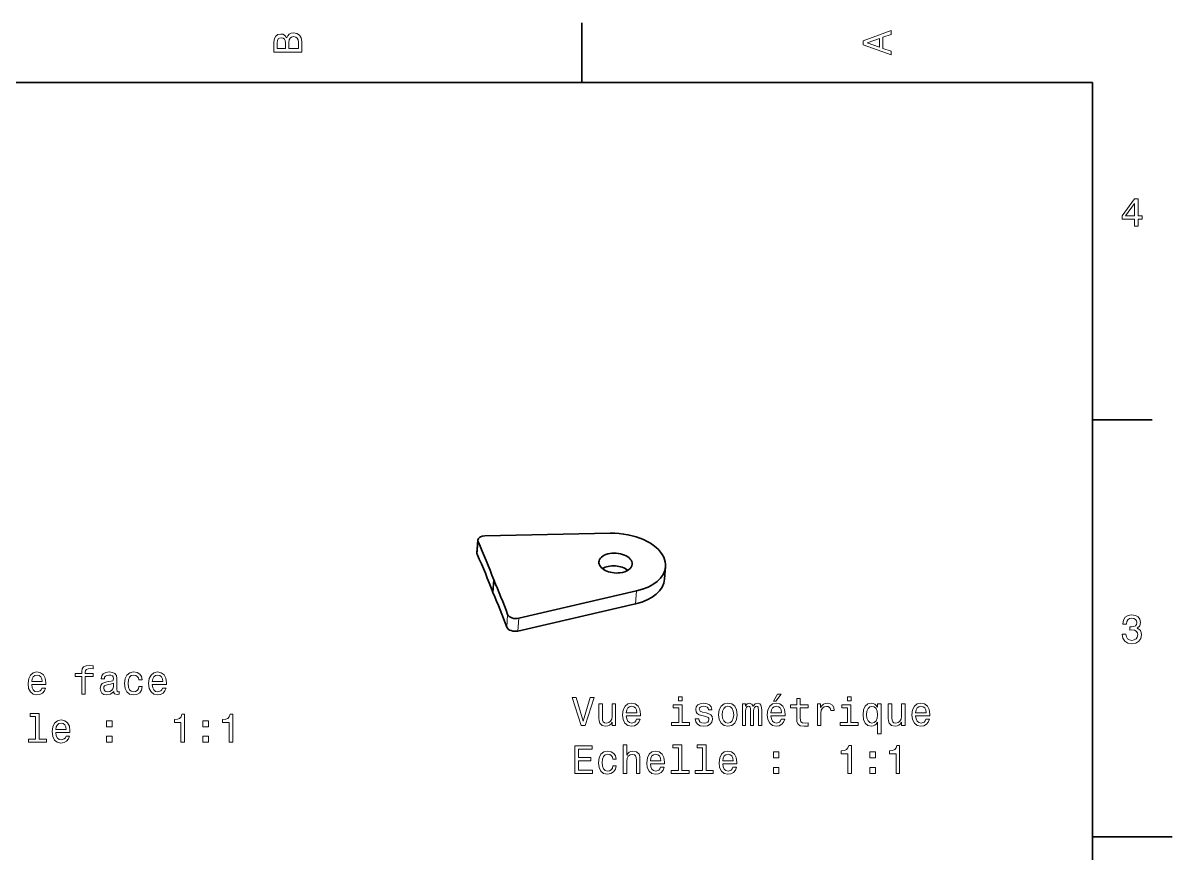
# Model space of a CAD drawing. Extents: x 0 to 297, y 0 to 210.
# Drawn here: x 152.3 to 297, y 103 to 207.5 of the extents above; entities that cross this region are included whole.
import ezdxf

# ---------------------------------------------------------------- set-up
doc = ezdxf.new("R2010")
doc.units = 0

msp = doc.modelspace()

# ---------------------------------------------------------------- linework, layer by layer
at = {"color": 7, "lineweight": 35, "ltscale": 0.1875}
for p, q in [((222.699997, 200), (222.699997, 207.5)), ((287, 157.5), (294.5, 157.5))]:
    msp.add_line(p, q, dxfattribs=at)
at = {"color": 7, "lineweight": 35}
for p, q in [((287, 200), (10, 200)), ((287, 10), (287, 200))]:
    msp.add_line(p, q, dxfattribs=at)
at = {"color": 7, "lineweight": 35, "ltscale": 0.394759}
msp.add_line((226.265518, 143.227768), (210.478699, 142.892548), dxfattribs=at)
at = {"color": 7, "lineweight": 35, "ltscale": 0.040215}
for p, q in [((209.481461, 140.756866), (209.587021, 142.362)), ((233.115189, 137.453094), (233.220734, 139.058228)), ((211.495132, 135.750565), (211.600677, 137.355698))]:
    msp.add_line(p, q, dxfattribs=at)
at = {"color": 7, "lineweight": 13, "ltscale": 0.040215}
for p, q in [((209.516052, 140.575211), (209.621613, 142.180344)), ((229.459137, 134.349472), (229.564697, 135.954605)), ((213.24556, 131.385345), (213.351105, 132.990479)), ((214.638123, 130.914139), (214.743683, 132.519272))]:
    msp.add_line(p, q, dxfattribs=at)
at = {"color": 7, "lineweight": 35, "ltscale": 0.380349}
for p, q in [((229.564697, 135.954605), (214.743683, 132.519272)), ((229.459137, 134.349472), (214.638123, 130.914139))]:
    msp.add_line(p, q, dxfattribs=at)
at = {"color": 7, "lineweight": 35, "ltscale": 0.25}
msp.add_line((287, 105), (297, 105), dxfattribs=at)
at = {"color": 7, "lineweight": 13}
for points in [[(185.542007, 205.630417), (185.249496, 205.983429), (185.052811, 206.074219), (184.81073, 206.104477), (184.432495, 206.03891), (184.160156, 205.842224), (183.993729, 205.524506), (183.933212, 205.080704), (183.933212, 203.835022), (187.433212, 203.835022), (187.433212, 205.151306), (187.36261, 205.620331), (187.155838, 205.968307), (186.828018, 206.185165), (186.384216, 206.260818), (186.08667, 206.215424), (185.839554, 206.094391), (185.65799, 205.897705)], [(185.385666, 204.984879), (185.385666, 204.298996), (184.351807, 204.298996), (184.351807, 205.025223), (184.382065, 205.297562), (184.472839, 205.489197), (184.629181, 205.605194), (184.86116, 205.645538), (185.093155, 205.600143), (185.254532, 205.479111), (185.355408, 205.272339)], [(187.014618, 205.095825), (187.014618, 204.298996), (185.809296, 204.298996), (185.809296, 205.050446), (185.844589, 205.368164), (185.9505, 205.595108), (186.132065, 205.731277), (186.394302, 205.776657), (186.671692, 205.731277), (186.863327, 205.605194), (186.979324, 205.393372)], [(261.633209, 203.466858), (261.633209, 203.930847), (260.604401, 204.298996), (260.604401, 205.695969), (261.633209, 206.064133), (261.633209, 206.538193), (258.128174, 205.257217), (258.128174, 204.742798)], [(260.17572, 204.460388), (258.632477, 205), (260.17572, 205.539627)], [(292.277374, 181.916794), (292.731262, 181.916794), (292.731262, 182.784225), (293.23056, 182.784225), (293.23056, 183.187683), (292.731262, 183.187683), (292.731262, 185.341141), (292.272339, 185.341141), (290.739197, 183.228027), (290.739197, 182.784225), (292.277374, 182.784225)], [(291.162842, 183.187683), (292.277374, 184.756134), (292.277374, 183.187683)], [(290.729126, 130.51622), (290.729126, 130.480911), (290.809814, 129.996765), (291.046844, 129.633652), (291.420044, 129.401657), (291.914276, 129.315933), (292.438782, 129.401657), (292.832153, 129.623566), (293.08429, 129.976593), (293.175079, 130.430481), (293.134735, 130.728027), (293.023773, 130.970108), (292.842224, 131.156708), (292.600159, 131.292877), (292.927948, 131.565216), (293.043945, 131.998932), (292.968292, 132.392303), (292.751434, 132.68985), (292.398407, 132.87645), (291.914276, 132.942017), (291.460388, 132.861313), (291.112396, 132.63942), (290.885468, 132.286392), (290.809814, 131.817368), (290.809814, 131.782074), (291.258636, 131.782074), (291.299011, 132.104828), (291.430115, 132.336823), (291.641937, 132.478027), (291.939484, 132.528473), (292.201721, 132.488113), (292.393372, 132.382217), (292.509369, 132.210739), (292.554749, 131.97876), (292.509369, 131.731628), (292.388336, 131.565216), (292.176514, 131.46434), (291.889069, 131.434082), (291.692383, 131.439133), (291.692383, 131.04071), (291.939484, 131.050797), (292.257202, 131.005417), (292.494232, 130.884369), (292.635468, 130.687683), (292.685883, 130.430481), (292.630402, 130.13797), (292.484161, 129.921112), (292.252167, 129.784943), (291.944519, 129.739563), (291.626801, 129.789993), (291.394806, 129.941284), (291.248566, 130.183365), (291.193085, 130.51622)], [(159.727844, 125.189728), (159.727844, 122.950531), (160.171646, 122.950531), (160.171646, 125.189728), (161.180283, 125.189728), (161.180283, 125.567963), (160.171646, 125.567963), (160.171646, 125.73439), (160.20694, 125.936119), (160.322937, 126.072289), (160.519623, 126.152977), (160.802048, 126.183243), (161.180283, 126.163071), (161.180283, 126.546356), (160.701172, 126.571571), (160.267456, 126.526176), (159.964874, 126.390015), (159.78331, 126.152977), (159.727844, 125.815086), (159.727844, 125.567963), (158.915878, 125.567963), (158.915878, 125.189728)], [(153.428848, 124.176033), (155.204056, 124.176033), (155.209106, 124.382805), (155.128418, 124.962776), (154.906509, 125.3965), (154.553482, 125.658745), (154.084473, 125.754562), (153.625534, 125.653702), (153.272507, 125.371277), (153.045563, 124.912346), (152.964874, 124.307159), (153.040512, 123.686844), (153.267456, 123.232948), (153.615448, 122.950531), (154.069336, 122.854713), (154.462708, 122.920273), (154.785477, 123.091743), (155.022507, 123.364075), (155.158676, 123.727188), (154.71991, 123.727188), (154.629135, 123.525459), (154.498016, 123.374161), (154.124817, 123.253128), (153.837341, 123.308601), (153.620483, 123.485115), (153.479279, 123.772575), (153.428848, 124.160904)], [(153.428848, 124.549232), (153.484314, 124.897217), (153.620483, 125.154419), (153.827255, 125.31076), (154.099594, 125.366234), (154.366882, 125.31076), (154.573654, 125.154419), (154.699738, 124.897217), (154.745132, 124.549232)], [(163.75737, 123.303558), (163.75737, 123.288429), (163.782593, 123.116959), (163.858246, 122.995918), (164.175964, 122.900101), (164.42308, 122.940445), (164.42308, 123.283386), (164.317169, 123.268257), (164.175964, 123.333817), (164.150742, 123.535545), (164.150742, 124.937561), (164.090225, 125.295631), (163.913712, 125.547791), (163.606079, 125.699089), (163.172363, 125.754562), (162.748734, 125.694046), (162.43605, 125.522575), (162.239365, 125.255287), (162.173798, 124.90226), (162.173798, 124.872002), (162.57222, 124.872002), (162.607513, 125.083817), (162.718475, 125.235115), (162.900024, 125.32589), (163.157227, 125.361191), (163.404358, 125.335976), (163.580856, 125.26033), (163.686768, 125.129204), (163.722076, 124.947647), (163.701904, 124.735832), (163.621216, 124.629929), (163.419479, 124.579491), (163.041229, 124.539146), (162.607513, 124.448372), (162.299881, 124.286987), (162.118332, 124.034828), (162.062851, 123.661629), (162.113281, 123.328773), (162.269623, 123.081657), (162.52179, 122.925316), (162.869766, 122.869843), (163.338791, 122.975746)], [(166.909393, 124.761047), (167.348145, 124.761047), (167.25737, 125.164505), (167.040512, 125.482231), (166.702621, 125.678917), (166.263855, 125.754562), (165.779709, 125.653702), (165.41156, 125.371277), (165.179565, 124.912346), (165.098877, 124.297073), (165.17453, 123.686844), (165.401459, 123.232948), (165.759537, 122.950531), (166.248734, 122.854713), (166.682449, 122.930359), (167.02034, 123.142174), (167.252335, 123.475029), (167.353195, 123.918831), (166.929565, 123.918831), (166.853912, 123.636414), (166.712708, 123.424591), (166.510971, 123.293472), (166.263855, 123.253128), (165.956223, 123.318687), (165.734314, 123.520416), (165.598145, 123.848228), (165.552765, 124.312202), (165.598145, 124.76609), (165.739365, 125.093903), (165.966309, 125.295631), (166.263855, 125.366234), (166.526108, 125.320847), (166.722794, 125.204857), (166.853912, 125.013214)], [(168.608963, 124.176033), (170.384171, 124.176033), (170.389221, 124.382805), (170.308533, 124.962776), (170.086624, 125.3965), (169.733597, 125.658745), (169.264572, 125.754562), (168.805649, 125.653702), (168.452621, 125.371277), (168.225677, 124.912346), (168.144989, 124.307159), (168.220627, 123.686844), (168.447571, 123.232948), (168.795563, 122.950531), (169.249451, 122.854713), (169.642822, 122.920273), (169.965591, 123.091743), (170.202621, 123.364075), (170.338791, 123.727188), (169.900024, 123.727188), (169.80925, 123.525459), (169.678131, 123.374161), (169.304932, 123.253128), (169.017456, 123.308601), (168.800598, 123.485115), (168.659393, 123.772575), (168.608963, 124.160904)], [(168.608963, 124.549232), (168.664429, 124.897217), (168.800598, 125.154419), (169.00737, 125.31076), (169.279709, 125.366234), (169.546997, 125.31076), (169.753769, 125.154419), (169.879852, 124.897217), (169.925232, 124.549232)], [(163.70694, 123.898659), (163.646423, 123.636414), (163.485046, 123.434677), (163.242966, 123.303558), (162.945419, 123.258171), (162.753769, 123.283386), (162.617599, 123.364075), (162.531876, 123.505287), (162.506653, 123.701973), (162.526825, 123.878487), (162.607513, 124.004562), (162.930283, 124.145775), (163.338791, 124.206291), (163.70694, 124.327332)], [(223.748657, 122.524269), (222.871124, 119.543724), (221.968399, 122.524269), (221.489288, 122.524269), (222.618973, 119.019226), (223.123291, 119.019226), (224.227753, 122.524269)], [(226.951096, 121.72744), (226.507294, 121.72744), (226.507294, 120.16404), (226.456863, 119.800926), (226.310608, 119.538681), (226.083664, 119.377296), (225.786118, 119.326866), (225.549088, 119.36721), (225.397781, 119.488243), (225.312057, 119.695015), (225.291885, 119.987526), (225.291885, 121.72744), (224.848083, 121.72744), (224.848083, 119.947182), (224.863205, 119.589111), (224.95903, 119.291557), (225.251541, 119.019226), (225.720551, 118.923409), (225.972717, 118.95871), (226.189575, 119.049484), (226.376175, 119.205826), (226.527466, 119.43277), (226.527466, 119.019226), (226.951096, 119.019226)], [(228.287552, 120.244728), (230.062775, 120.244728), (230.06781, 120.4515), (229.987122, 121.031471), (229.765228, 121.465195), (229.412201, 121.72744), (228.943176, 121.823257), (228.484238, 121.722397), (228.13121, 121.439972), (227.904266, 120.981041), (227.823578, 120.375854), (227.899231, 119.755539), (228.126175, 119.301643), (228.474152, 119.019226), (228.92804, 118.923409), (229.321411, 118.988968), (229.64418, 119.160439), (229.88121, 119.43277), (230.01738, 119.795883), (229.578629, 119.795883), (229.487839, 119.594154), (229.35672, 119.442856), (228.983521, 119.321823), (228.69606, 119.377296), (228.479202, 119.55381), (228.337982, 119.84127), (228.287552, 120.229599)], [(235.327896, 119.392426), (235.327896, 121.636658), (234.188141, 121.636658), (234.188141, 121.258423), (234.884094, 121.258423), (234.884094, 119.392426), (233.976318, 119.392426), (233.976318, 119.019226), (236.245773, 119.019226), (236.245773, 119.392426)], [(235.343033, 122.640266), (234.874008, 122.640266), (234.874008, 122.135941), (235.343033, 122.135941)], [(238.333664, 120.597755), (237.904999, 120.698624), (237.587265, 120.814613), (237.481354, 121.051643), (237.511627, 121.218071), (237.617523, 121.339111), (237.789001, 121.414757), (238.036118, 121.445015), (238.273148, 121.414757), (238.459747, 121.323982), (238.58078, 121.187813), (238.631226, 121.006256), (239.064941, 121.006256), (239.064941, 121.016342), (238.989288, 121.344154), (238.782516, 121.601357), (238.459747, 121.762741), (238.036118, 121.823257), (237.607437, 121.762741), (237.294769, 121.596313), (237.098083, 121.349197), (237.037552, 121.036514), (237.082947, 120.733925), (237.224152, 120.52211), (237.456146, 120.370811), (237.794037, 120.2649), (238.288284, 120.143867), (238.590866, 120.017784), (238.67157, 119.916924), (238.701828, 119.765625), (238.656433, 119.579025), (238.5354, 119.437813), (238.338715, 119.347038), (238.076462, 119.31678), (237.799088, 119.347038), (237.597351, 119.452942), (237.461182, 119.624413), (237.405716, 119.861443), (236.977036, 119.861443), (237.047638, 119.457985), (237.25441, 119.165482), (237.58223, 118.988968), (238.036118, 118.923409), (238.510178, 118.988968), (238.858154, 119.165482), (239.069977, 119.447899), (239.14563, 119.816055), (239.090149, 120.133781), (238.933807, 120.350639), (238.676605, 120.491852)], [(239.912201, 120.370811), (239.992889, 119.755539), (240.224884, 119.301643), (240.593033, 119.019226), (241.087265, 118.923409), (241.576462, 119.019226), (241.944611, 119.2966), (242.176605, 119.750496), (242.262344, 120.370811), (242.176605, 120.986084), (241.944611, 121.445015), (241.576462, 121.722397), (241.087265, 121.823257), (240.593033, 121.722397), (240.224884, 121.439972), (239.992889, 120.986084)], [(242.902832, 119.019226), (243.31134, 119.019226), (243.31134, 120.829742), (243.336548, 121.102081), (243.412201, 121.298767), (243.528198, 121.414757), (243.679489, 121.460152), (243.800522, 121.4198), (243.881226, 121.318939), (243.92157, 121.147469), (243.936691, 120.920525), (243.936691, 119.019226), (244.319977, 119.019226), (244.319977, 120.829742), (244.3452, 121.097038), (244.420837, 121.293724), (244.541885, 121.414757), (244.693176, 121.460152), (244.814209, 121.4198), (244.894913, 121.318939), (244.945343, 120.920525), (244.945343, 119.019226), (245.353836, 119.019226), (245.353836, 120.890266), (245.328629, 121.278595), (245.247925, 121.576141), (245.086548, 121.757698), (244.82431, 121.823257), (244.516663, 121.722397), (244.279633, 121.429886), (244.093033, 121.717354), (243.78035, 121.823257), (243.492889, 121.722397), (243.296204, 121.439972), (243.296204, 121.72744), (242.902832, 121.72744)], [(246.503693, 120.244728), (248.278915, 120.244728), (248.283951, 120.4515), (248.203262, 121.031471), (247.981354, 121.465195), (247.628342, 121.72744), (247.159317, 121.823257), (246.700378, 121.722397), (246.347351, 121.439972), (246.120407, 120.981041), (246.039719, 120.375854), (246.115372, 119.755539), (246.342316, 119.301643), (246.690292, 119.019226), (247.14418, 118.923409), (247.537552, 118.988968), (247.860321, 119.160439), (248.097351, 119.43277), (248.233521, 119.795883), (247.794769, 119.795883), (247.703979, 119.594154), (247.572861, 119.442856), (247.199661, 119.321823), (246.912201, 119.377296), (246.695343, 119.55381), (246.554123, 119.84127), (246.503693, 120.229599)], [(246.81134, 122.095596), (247.108887, 122.095596), (247.809891, 122.952942), (247.315659, 122.952942)], [(249.74649, 121.258423), (249.74649, 119.901794), (249.776749, 119.463028), (249.917969, 119.160439), (250.200378, 118.983925), (250.679489, 118.923409), (251.203979, 118.948624), (251.203979, 119.331909), (250.820694, 119.301643), (250.472717, 119.341995), (250.286118, 119.468071), (250.205429, 119.679886), (250.190292, 119.97744), (250.190292, 121.258423), (251.203979, 121.258423), (251.203979, 121.636658), (250.190292, 121.636658), (250.190292, 122.428452), (249.74649, 122.428452), (249.74649, 121.636658), (248.979919, 121.636658), (248.979919, 121.258423)], [(252.353836, 119.019226), (252.797638, 119.019226), (252.797638, 120.567497), (252.843033, 120.940697), (252.979202, 121.207985), (253.201096, 121.36937), (253.498657, 121.424843), (253.720551, 121.389542), (253.886978, 121.288681), (253.987839, 121.11721), (254.023148, 120.885223), (254.471985, 120.885223), (254.411469, 121.293724), (254.245056, 121.586227), (253.967667, 121.762741), (253.589432, 121.823257), (253.33223, 121.782913), (253.110321, 121.682053), (252.913635, 121.510582), (252.757294, 121.278595), (252.757294, 121.72744), (252.353836, 121.72744)], [(256.580078, 119.392426), (256.580078, 121.636658), (255.440292, 121.636658), (255.440292, 121.258423), (256.136261, 121.258423), (256.136261, 119.392426), (255.228485, 119.392426), (255.228485, 119.019226), (257.497925, 119.019226), (257.497925, 119.392426)], [(256.595184, 122.640266), (256.12616, 122.640266), (256.12616, 122.135941), (256.595184, 122.135941)], [(259.923706, 121.308853), (259.767395, 121.535797), (259.590881, 121.697182), (259.384094, 121.787956), (259.147064, 121.823257), (258.718384, 121.722397), (258.385529, 121.439972), (258.168671, 120.986084), (258.093018, 120.375854), (258.168671, 119.760582), (258.385529, 119.306686), (258.718384, 119.019226), (259.147064, 118.923409), (259.384094, 118.953667), (259.585815, 119.039398), (259.762329, 119.19574), (259.923706, 119.43277), (259.923706, 117.970238), (260.367523, 117.970238), (260.367523, 121.72744), (259.923706, 121.72744)], [(263.383362, 121.72744), (262.939575, 121.72744), (262.939575, 120.16404), (262.88913, 119.800926), (262.742889, 119.538681), (262.51593, 119.377296), (262.218384, 119.326866), (261.981354, 119.36721), (261.830048, 119.488243), (261.744324, 119.695015), (261.724152, 119.987526), (261.724152, 121.72744), (261.280334, 121.72744), (261.280334, 119.947182), (261.295471, 119.589111), (261.391296, 119.291557), (261.683807, 119.019226), (262.152832, 118.923409), (262.404999, 118.95871), (262.621857, 119.049484), (262.808441, 119.205826), (262.959747, 119.43277), (262.959747, 119.019226), (263.383362, 119.019226)], [(264.719818, 120.244728), (266.495056, 120.244728), (266.500092, 120.4515), (266.419403, 121.031471), (266.19751, 121.465195), (265.844482, 121.72744), (265.375458, 121.823257), (264.916504, 121.722397), (264.563477, 121.439972), (264.336548, 120.981041), (264.255859, 120.375854), (264.331512, 119.755539), (264.558441, 119.301643), (264.906433, 119.019226), (265.360321, 118.923409), (265.753693, 118.988968), (266.076447, 119.160439), (266.313477, 119.43277), (266.449646, 119.795883), (266.010895, 119.795883), (265.920105, 119.594154), (265.789001, 119.442856), (265.415802, 119.321823), (265.128326, 119.377296), (264.911469, 119.55381), (264.770264, 119.84127), (264.719818, 120.229599)], [(153.92308, 120.151543), (153.92308, 117.276901), (153.010254, 117.276901), (153.010254, 116.903702), (155.274658, 116.903702), (155.274658, 117.276901), (154.366882, 117.276901), (154.366882, 120.524742), (153.227112, 120.524742), (153.227112, 120.151543)], [(172.209824, 116.903702), (172.668762, 116.903702), (172.668762, 120.428917), (172.325821, 120.428917), (172.235046, 120.121284), (172.053482, 119.914505), (171.776108, 119.793472), (171.392822, 119.753128), (171.392822, 119.395058), (172.209824, 119.395058)], [(178.28186, 116.903702), (178.740799, 116.903702), (178.740799, 120.428917), (178.397858, 120.428917), (178.307083, 120.121284), (178.125519, 119.914505), (177.848145, 119.793472), (177.464859, 119.753128), (177.464859, 119.395058), (178.28186, 119.395058)], [(228.287552, 120.617928), (228.343033, 120.965912), (228.479202, 121.223114), (228.685974, 121.379456), (228.958313, 121.434929), (229.225601, 121.379456), (229.432373, 121.223114), (229.558456, 120.965912), (229.603836, 120.617928)], [(240.366089, 120.375854), (240.411469, 120.829742), (240.552689, 121.157555), (240.779633, 121.359283), (241.087265, 121.429886), (241.389862, 121.359283), (241.616806, 121.162598), (241.758026, 120.829742), (241.808456, 120.375854), (241.758026, 119.916924), (241.616806, 119.584068), (241.389862, 119.382339), (241.087265, 119.31678), (240.779633, 119.382339), (240.552689, 119.584068), (240.411469, 119.916924)], [(246.503693, 120.617928), (246.559174, 120.965912), (246.695343, 121.223114), (246.902115, 121.379456), (247.174438, 121.434929), (247.441742, 121.379456), (247.648514, 121.223114), (247.774597, 120.965912), (247.819977, 120.617928)], [(258.546936, 120.375854), (258.592316, 120.824699), (258.733521, 121.152512), (258.945343, 121.35424), (259.222717, 121.424843), (259.515228, 121.35424), (259.737122, 121.157555), (259.868256, 120.829742), (259.918671, 120.375854), (259.868256, 119.916924), (259.737122, 119.589111), (259.515228, 119.387383), (259.222717, 119.321823), (258.945343, 119.387383), (258.733521, 119.589111), (258.592316, 119.921967)], [(264.719818, 120.617928), (264.775299, 120.965912), (264.911469, 121.223114), (265.118256, 121.379456), (265.390564, 121.434929), (265.657867, 121.379456), (265.864655, 121.223114), (265.990723, 120.965912), (266.036102, 120.617928)], [(156.464874, 118.129204), (158.240082, 118.129204), (158.245132, 118.335976), (158.164429, 118.915947), (157.942535, 119.34967), (157.589508, 119.611916), (157.120483, 119.707733), (156.66156, 119.606873), (156.308533, 119.324448), (156.081589, 118.865517), (156.000885, 118.26033), (156.076538, 117.640015), (156.303482, 117.186119), (156.651474, 116.903702), (157.105362, 116.807884), (157.498734, 116.873444), (157.821503, 117.044914), (158.058533, 117.317245), (158.194702, 117.680359), (157.755936, 117.680359), (157.665161, 117.47863), (157.534027, 117.327332), (157.160828, 117.206299), (156.873367, 117.261772), (156.656509, 117.438286), (156.515305, 117.725746), (156.464874, 118.114075)], [(156.464874, 118.502403), (156.52034, 118.850388), (156.656509, 119.10759), (156.863281, 119.263931), (157.13562, 119.319405), (157.402908, 119.263931), (157.60968, 119.10759), (157.735764, 118.850388), (157.781158, 118.502403)], [(162.844543, 118.860474), (163.540512, 118.860474), (163.540512, 119.611916), (162.844543, 119.611916)], [(174.988647, 118.860474), (175.684601, 118.860474), (175.684601, 119.611916), (174.988647, 119.611916)], [(162.844543, 116.903702), (163.540512, 116.903702), (163.540512, 117.655144), (162.844543, 117.655144)], [(174.988647, 116.903702), (175.684601, 116.903702), (175.684601, 117.655144), (174.988647, 117.655144)], [(221.812057, 112.972397), (224.031067, 112.972397), (224.031067, 113.396027), (222.276031, 113.396027), (222.276031, 114.581184), (223.839432, 114.581184), (223.839432, 114.999771), (222.276031, 114.999771), (222.276031, 116.048767), (223.990723, 116.048767), (223.990723, 116.472397), (221.812057, 116.472397)], [(226.587982, 114.782913), (227.026749, 114.782913), (226.935974, 115.186371), (226.719116, 115.504097), (226.38121, 115.700783), (225.942459, 115.776428), (225.458313, 115.675568), (225.090149, 115.393143), (224.85817, 114.934212), (224.777466, 114.318939), (224.853119, 113.70871), (225.080063, 113.254814), (225.438141, 112.972397), (225.927322, 112.876579), (226.361038, 112.952225), (226.698944, 113.16404), (226.930923, 113.496895), (227.031799, 113.940697), (226.60817, 113.940697), (226.532516, 113.658279), (226.391296, 113.446457), (226.189575, 113.315338), (225.942459, 113.274994), (225.634827, 113.340553), (225.412918, 113.542282), (225.276749, 113.870094), (225.231354, 114.334068), (225.276749, 114.787956), (225.417953, 115.115768), (225.644913, 115.317497), (225.942459, 115.3881), (226.204697, 115.342712), (226.401398, 115.226723), (226.532516, 115.03508)], [(227.899231, 112.972397), (228.343033, 112.972397), (228.343033, 114.535797), (228.388428, 114.893867), (228.534668, 115.156113), (228.761627, 115.317497), (229.064209, 115.378014), (229.30629, 115.327583), (229.457581, 115.191414), (229.533234, 114.96447), (229.558456, 114.66188), (229.558456, 112.972397), (230.002258, 112.972397), (230.002258, 114.752655), (229.982086, 115.110725), (229.891296, 115.408279), (229.59375, 115.680611), (229.129776, 115.776428), (228.877609, 115.741127), (228.660751, 115.645309), (228.479202, 115.494011), (228.343033, 115.287239), (228.343033, 116.593437), (227.899231, 116.593437)], [(231.323578, 114.197899), (233.098801, 114.197899), (233.103836, 114.404671), (233.023148, 114.984642), (232.801239, 115.418365), (232.448227, 115.680611), (231.979202, 115.776428), (231.520264, 115.675568), (231.167236, 115.393143), (230.940292, 114.934212), (230.859604, 114.329025), (230.935257, 113.70871), (231.162201, 113.254814), (231.510178, 112.972397), (231.964066, 112.876579), (232.357437, 112.942139), (232.680206, 113.113609), (232.917236, 113.385941), (233.053406, 113.749054), (232.614655, 113.749054), (232.523865, 113.547325), (232.392746, 113.396027), (232.019547, 113.274994), (231.732086, 113.330467), (231.515228, 113.506981), (231.374008, 113.794441), (231.323578, 114.18277)], [(234.853836, 116.220238), (234.853836, 113.345596), (233.94101, 113.345596), (233.94101, 112.972397), (236.205429, 112.972397), (236.205429, 113.345596), (235.297638, 113.345596), (235.297638, 116.593437), (234.157867, 116.593437), (234.157867, 116.220238)], [(237.889862, 116.220238), (237.889862, 113.345596), (236.977036, 113.345596), (236.977036, 112.972397), (239.241455, 112.972397), (239.241455, 113.345596), (238.333664, 113.345596), (238.333664, 116.593437), (237.193893, 116.593437), (237.193893, 116.220238)], [(240.431656, 114.197899), (242.206863, 114.197899), (242.211914, 114.404671), (242.131226, 114.984642), (241.909317, 115.418365), (241.55629, 115.680611), (241.087265, 115.776428), (240.628342, 115.675568), (240.275314, 115.393143), (240.04837, 114.934212), (239.967667, 114.329025), (240.04332, 113.70871), (240.270264, 113.254814), (240.618256, 112.972397), (241.072144, 112.876579), (241.465515, 112.942139), (241.788284, 113.113609), (242.025314, 113.385941), (242.161469, 113.749054), (241.722717, 113.749054), (241.631943, 113.547325), (241.500809, 113.396027), (241.127609, 113.274994), (240.840149, 113.330467), (240.623291, 113.506981), (240.482086, 113.794441), (240.431656, 114.18277)], [(256.176605, 112.972397), (256.635529, 112.972397), (256.635529, 116.497612), (256.292603, 116.497612), (256.201813, 116.18998), (256.020264, 115.9832), (255.742889, 115.862167), (255.359604, 115.821823), (255.359604, 115.463753), (256.176605, 115.463753)], [(262.248657, 112.972397), (262.707581, 112.972397), (262.707581, 116.497612), (262.364655, 116.497612), (262.273865, 116.18998), (262.092316, 115.9832), (261.814941, 115.862167), (261.431641, 115.821823), (261.431641, 115.463753), (262.248657, 115.463753)], [(231.323578, 114.571098), (231.379059, 114.919083), (231.515228, 115.176285), (231.722, 115.332626), (231.994324, 115.3881), (232.261627, 115.332626), (232.468399, 115.176285), (232.594467, 114.919083), (232.639862, 114.571098)], [(240.431656, 114.571098), (240.487122, 114.919083), (240.623291, 115.176285), (240.830063, 115.332626), (241.102402, 115.3881), (241.36969, 115.332626), (241.576462, 115.176285), (241.702545, 114.919083), (241.747925, 114.571098)], [(246.81134, 114.929169), (247.507294, 114.929169), (247.507294, 115.680611), (246.81134, 115.680611)], [(258.955414, 114.929169), (259.651398, 114.929169), (259.651398, 115.680611), (258.955414, 115.680611)], [(246.81134, 112.972397), (247.507294, 112.972397), (247.507294, 113.723839), (246.81134, 113.723839)], [(258.955414, 112.972397), (259.651398, 112.972397), (259.651398, 113.723839), (258.955414, 113.723839)]]:
    msp.add_lwpolyline(points, close=True, dxfattribs=at)
at = {"color": 7, "lineweight": 35}
for centre, radius, start, end in [((139.444534, 110.572655), 76.966579, 20.363625, 24.246757), ((139.400574, 108.994171), 76.899457, 20.361378, 24.247505), ((141.513428, 106.715118), 76.492172, 20.09051, 23.613489), ((141.4216, 105.115295), 76.477508, 20.0903, 23.614343)]:
    msp.add_arc(centre, radius, start, end, dxfattribs=at)
for centre, major_axis, start_param, end_param in [((226.934326, 139.471771), (6.286423, -0.413376), 0.3079865773, 1.716360547), ((210.584854, 142.296356), (0.997849, -0.065613), 3.1415523058, 3.4475313481), ((210.584854, 142.296356), (0.997849, -0.065613), 1.716360547, 3.1415523058), ((210.479309, 140.691223), (0.997849, -0.065613), 3.1415523058, 3.4475313481), ((226.934326, 139.471771), (2.095474, -0.137787), 0.000040091, 3.1416327446), ((226.934326, 139.471771), (2.095474, -0.137787), 3.1416327446, 5.0203755577), ((226.828781, 137.866638), (2.095474, -0.137787), 0.7004818088, 2.4411532172), ((226.934326, 139.471771), (2.095474, -0.137787), 5.0203755577, 6.2832253982), ((226.934326, 139.471771), (6.286423, -0.413376), 5.1827979149, 6.2831409545), ((226.934326, 139.471771), (6.286423, -0.413376), 6.2831409545, 6.5911718845), ((226.828781, 137.866638), (6.286423, -0.413376), 5.1827979149, 6.2831409545), ((214.326157, 133.077545), (0.997849, -0.065613), 3.3982883762, 5.1827979149), ((214.220612, 131.472412), (0.997849, -0.065613), 3.3982883762, 5.1827979149)]:
    msp.add_ellipse(centre, major_axis=major_axis, ratio=0.594224, start_param=start_param, end_param=end_param, dxfattribs=at)

doc.saveas('drawing.dxf')
